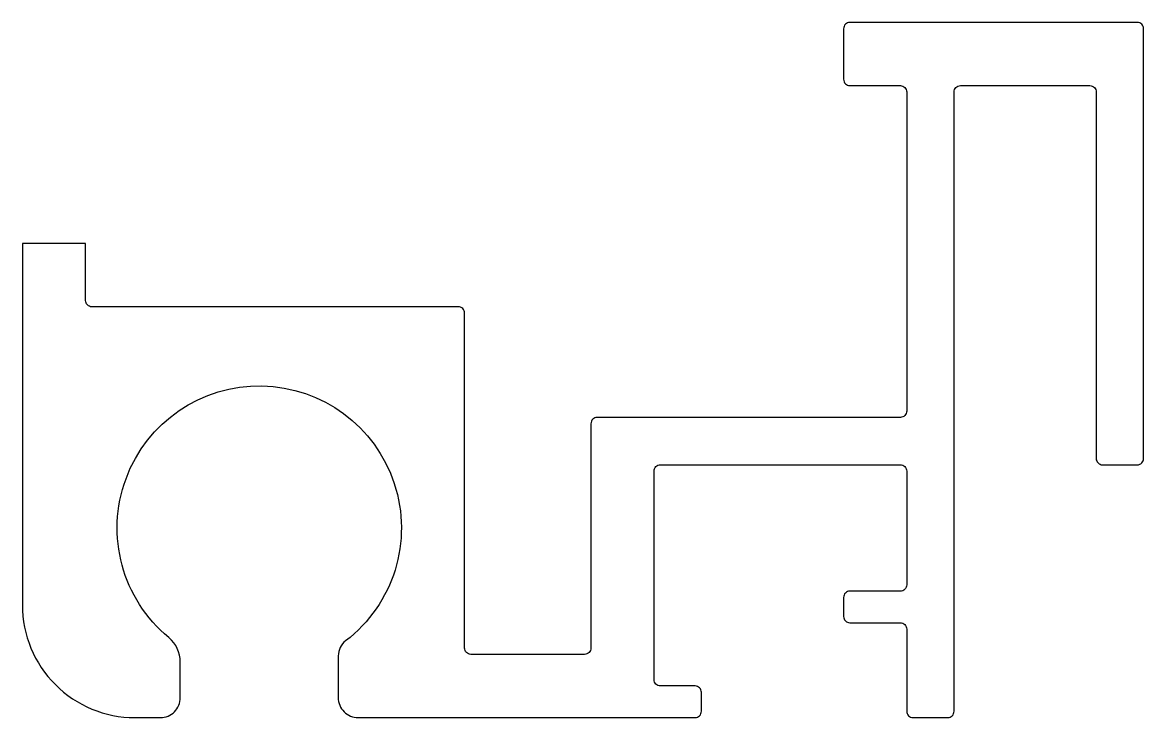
# Model space of a CAD drawing. Extents: x 686.5 to 722, y -31.8 to -9.8.
import ezdxf

# ---------------------------------------------------------------- set-up
doc = ezdxf.new("R2010")
doc.units = 0
doc.header["$LTSCALE"] = 15
doc.layers.get('0').update_dxf_attribs({"linetype": 'CONTINUOUS'})

msp = doc.modelspace()

# ---------------------------------------------------------------- linework, layer by layer
msp.add_lwpolyline([(720.666, -23.819), (721.766, -23.819, 0.414214), (721.966, -23.619), (721.966, -10.019, 0.414214), (721.766, -9.819), (712.666, -9.819, 0.414214), (712.466, -10.019), (712.466, -11.619, 0.414214), (712.666, -11.819), (714.266, -11.819, -0.414214), (714.466, -12.019), (714.466, -22.119, -0.414214), (714.266, -22.319), (704.666, -22.319, 0.414214), (704.466, -22.519), (704.466, -29.619, -0.414214), (704.266, -29.819), (700.666, -29.819, -0.414214), (700.466, -29.619), (700.466, -19.019, 0.414214), (700.266, -18.819), (688.666, -18.819, -0.414214), (688.466, -18.619), (688.466, -16.819), (686.466, -16.819), (686.466, -28.259, 0.414214), (690.026, -31.819), (690.836, -31.819, 0.414214), (691.466, -31.189), (691.466, -30.062, 0.223888), (691.103, -29.29, -2.865371), (696.701, -29.392, 0.233472), (696.466, -29.869), (696.466, -31.189, 0.414214), (697.096, -31.819), (707.766, -31.819, 0.414214), (707.966, -31.619), (707.966, -31.019, 0.414214), (707.766, -30.819), (706.666, -30.819, -0.414214), (706.466, -30.619), (706.466, -24.019, -0.414214), (706.666, -23.819), (714.266, -23.819, -0.414214), (714.466, -24.019), (714.466, -27.619, -0.414214), (714.266, -27.819), (712.666, -27.819, 0.414214), (712.466, -28.019), (712.466, -28.619, 0.414214), (712.666, -28.819), (714.266, -28.819, -0.414214), (714.466, -29.019), (714.466, -31.619, 0.414214), (714.666, -31.819), (715.766, -31.819, 0.414214), (715.966, -31.619), (715.966, -12.019, -0.414214), (716.166, -11.819), (720.266, -11.819, -0.414214), (720.466, -12.019), (720.466, -23.619, 0.414214)], format="xyb", close=True)

doc.saveas('drawing.dxf')
